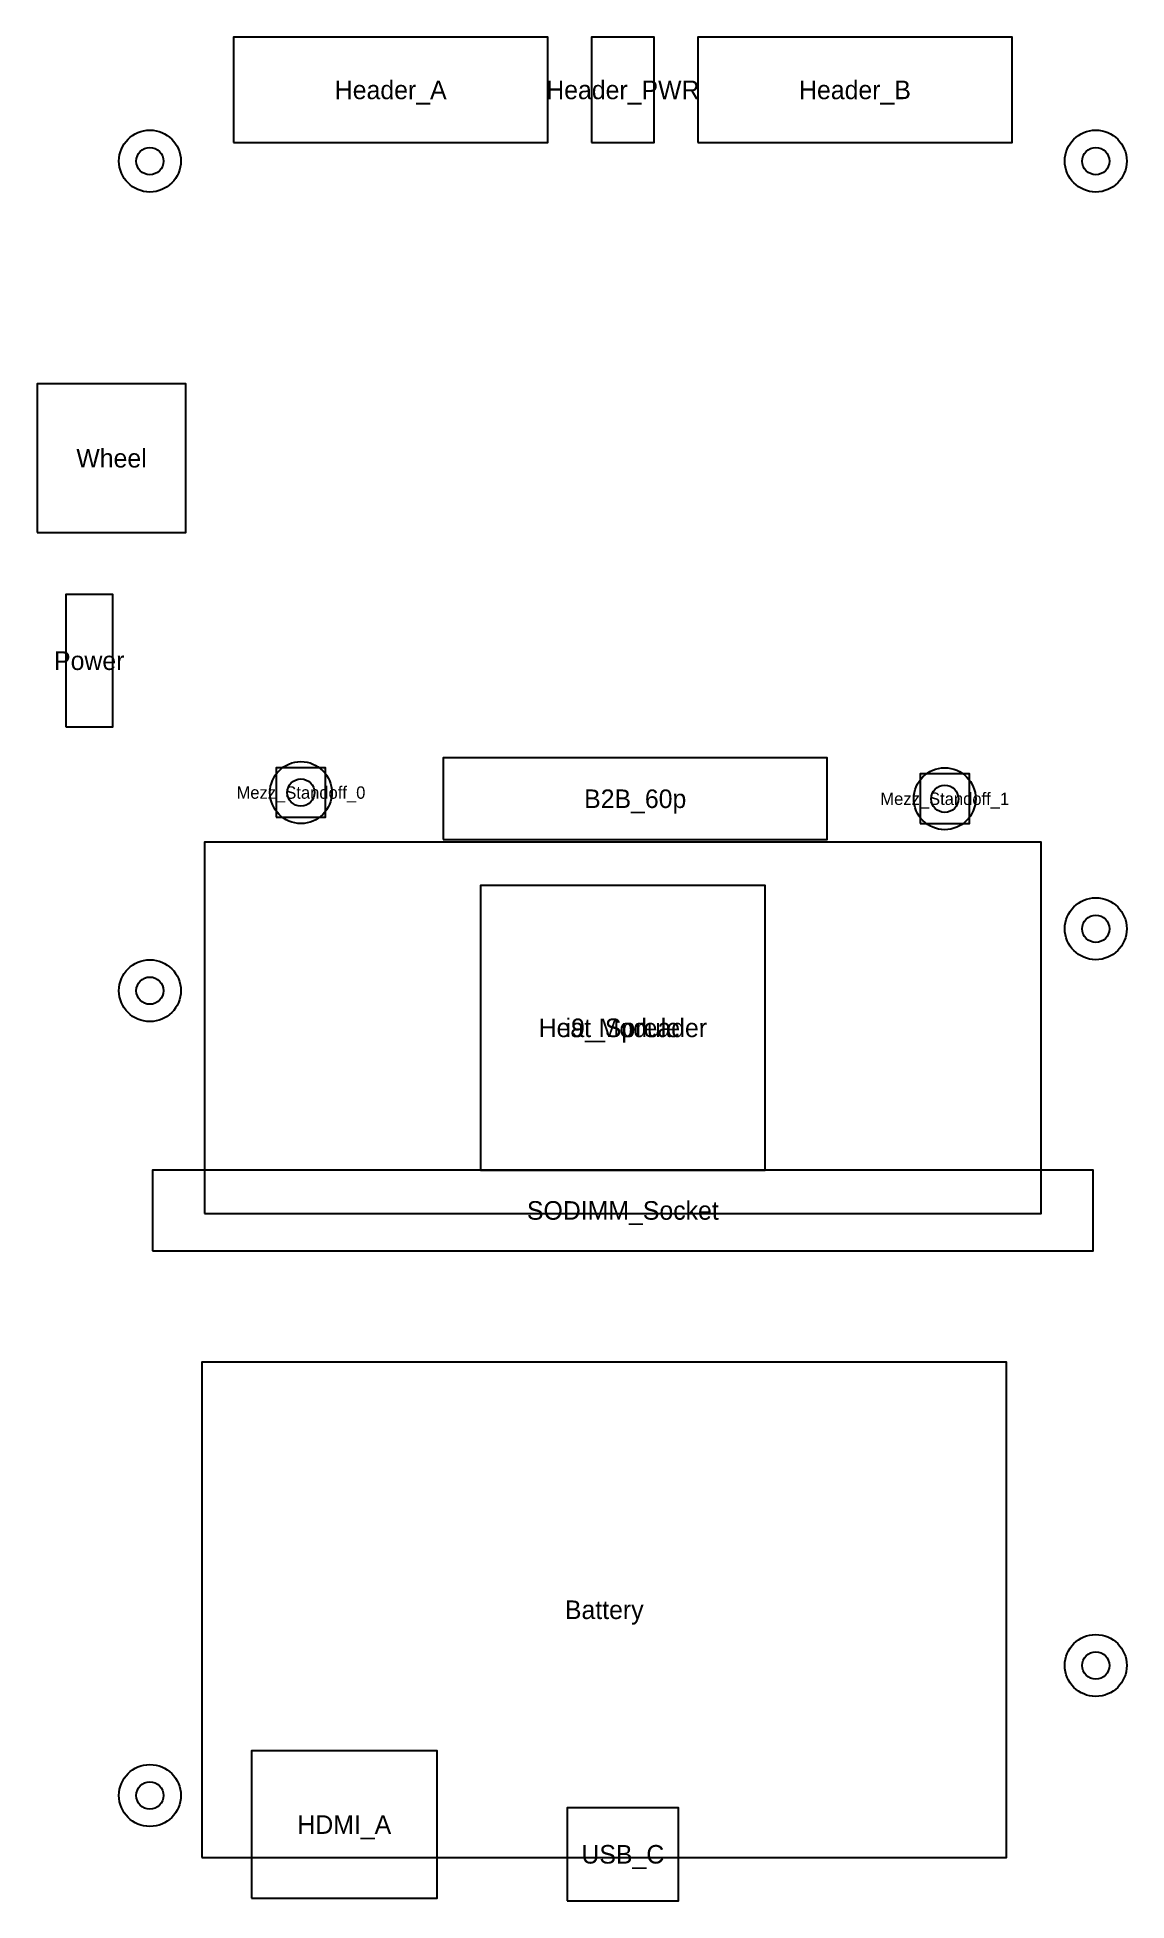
# Model space of a CAD drawing. Header units: millimetres. Extents: x -47 to 41, y 0 to 150.
import ezdxf
from ezdxf.enums import TextEntityAlignment as Align

# ---------------------------------------------------------------- set-up
doc = ezdxf.new("R2010")
doc.units = ezdxf.units.MM

msp = doc.modelspace()

# ---------------------------------------------------------------- linework, layer by layer
for points in [[(-31.45, 141.5), (-6.05, 141.5), (-6.05, 150), (-31.45, 150)], [(-2.54, 141.5), (2.54, 141.5), (2.54, 150), (-2.54, 150)], [(6.05, 141.5), (31.45, 141.5), (31.45, 150), (6.05, 150)], [(-47.298, 110.009), (-35.302, 110.009), (-35.302, 122), (-47.298, 122)], [(-45, 94.3), (-41.2, 94.3), (-41.2, 105), (-45, 105)], [(-27.994, 87), (-24.006, 87), (-24.006, 91), (-27.994, 91)], [(-14.5, 85.2), (16.5, 85.2), (16.5, 91.8), (-14.5, 91.8)], [(24.006, 86.5), (27.994, 86.5), (27.994, 90.5), (24.006, 90.5)], [(-33.8, 55), (33.8, 55), (33.8, 85), (-33.8, 85)], [(-11.5, 58.5), (11.5, 58.5), (11.5, 81.5), (-11.5, 81.5)], [(-38, 52), (38, 52), (38, 58.5), (-38, 58.5)], [(-34, 3), (31, 3), (31, 43), (-34, 43)], [(-30, -0.3), (-15, -0.3), (-15, 11.6), (-30, 11.6)], [(-4.5, -0.5), (4.5, -0.5), (4.5, 7), (-4.5, 7)]]:
    msp.add_lwpolyline(points, close=True)
for centre, radius in [((-38.2, 140), 2.5), ((38.2, 140), 2.5), ((-38.2, 140), 1.1), ((38.2, 140), 1.1), ((-26, 89), 2.5), ((26, 88.5), 2.5), ((-26, 89), 1.1), ((26, 88.5), 1.1), ((38.2, 78), 2.5), ((38.2, 78), 1.1), ((-38.2, 73), 2.5), ((-38.2, 73), 1.1), ((38.2, 18.5), 2.5), ((38.2, 18.5), 1.1), ((-38.2, 8), 2.5), ((-38.2, 8), 1.1)]:
    msp.add_circle(centre, radius)

# ---------------------------------------------------------------- texts
for s, height, p in [('Header_A', 1.5, (-18.75, 145.75)), ('Header_PWR', 1.5, (0, 145.75)), ('Header_B', 1.5, (18.75, 145.75)), ('Wheel', 1.5, (-41.3, 116.005)), ('Power', 1.5, (-43.1, 99.65)), ('Mezz_Standoff_0', 1, (-26, 89)), ('B2B_60p', 1.5, (1, 88.5)), ('Mezz_Standoff_1', 1, (26, 88.5)), ('Heat_Spreader', 1.5, (0, 70)), ('i9_Module', 1.5, (0, 70)), ('SODIMM_Socket', 1.5, (0, 55.25)), ('Battery', 1.5, (-1.5, 23)), ('HDMI_A', 1.5, (-22.5, 5.65)), ('USB_C', 1.5, (0, 3.25))]:
    msp.add_text(s, height=height).set_placement(p, align=Align.MIDDLE_CENTER)

doc.saveas('drawing.dxf')
